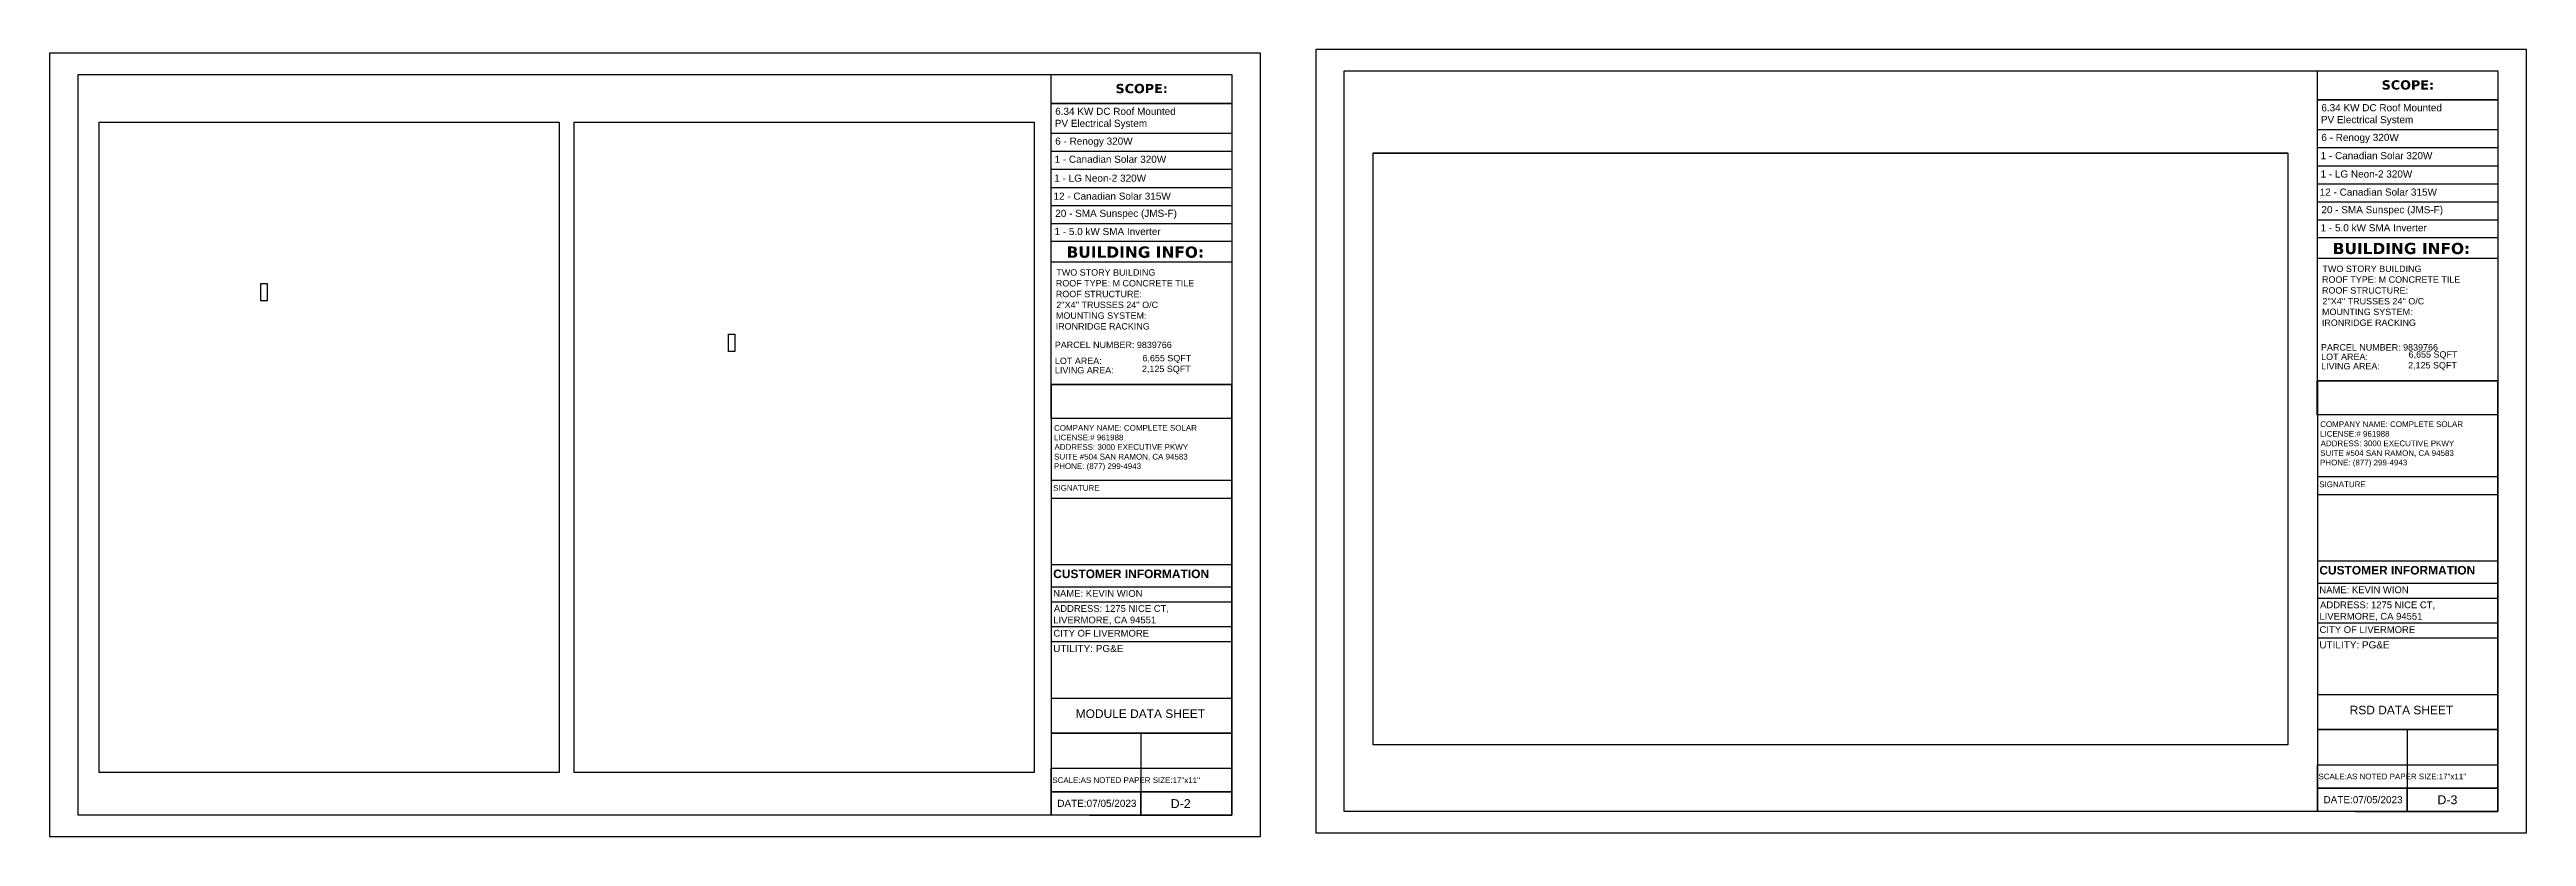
# Model space of a CAD drawing. Header units: inches. Extents: x 347 to 7477, y 1065 to 7514.
# Drawn here: x 385 to 3862, y 3579 to 4685 of the extents above; entities that cross this region are included whole.
import ezdxf

# ---------------------------------------------------------------- set-up
doc = ezdxf.new("R2010")
doc.units = ezdxf.units.IN
doc.header["$MEASUREMENT"] = 0
for name, color, linetype in [('PDF10_0', 7, 'Continuous'), ('PDF10_PDF_Geometry', 7, 'Continuous'), ('PDF10_Text', 7, 'Continuous'), ('PDF5_Text', 7, 'Continuous'), ('PDF9_0', 7, 'Continuous'), ('PDF9_PDF_Geometry', 7, 'Continuous'), ('PDF9_Text', 7, 'Continuous')]:
    doc.layers.add(name, color=color, linetype=linetype)
doc.styles.add('PDF Arial', font='arial.ttf')
doc.styles.add('PDF Arial Bold', font='arialbd.ttf')
doc.styles.add('PDF Verdana Bold', font='verdanab.ttf')
picture_1 = doc.add_image_def('image13.png', size_in_pixel=(45, 240))
picture_2 = doc.add_image_def('image14.png', size_in_pixel=(3353, 2372))
picture_3 = doc.add_image_def('image15.png', size_in_pixel=(3353, 2372))
picture_4 = doc.add_image_def('image16.png', size_in_pixel=(45, 240))
picture_5 = doc.add_image_def('image17.png', size_in_pixel=(3051, 4714))

msp = doc.modelspace()

# ---------------------------------------------------------------- linework, layer by layer
at = {"layer": 'PDF10_0', "lineweight": 25}
for points in [[(2162.3, 4684.5), (2162.3, 3584.6), (3862.2, 3584.6), (3862.2, 4684.5)], [(3822.2, 4614.1), (3568.7, 4614.1)], [(3822.2, 4614.1), (3822.2, 4420.1), (3568.7, 4420.1), (3568.7, 4614.1)], [(2243, 3708), (2243, 4539), (3527.2, 4539), (3527.2, 3708)], [(3568.7, 4171.7), (3568.7, 4219.3), (3822.2, 4219.3), (3822.2, 4171.7)]]:
    msp.add_lwpolyline(points, close=True, dxfattribs=at)
for points in [[(3568.7, 4219.3), (3568.7, 4654.6)], [(3568.7, 4572.1), (3822.2, 4572.1)], [(3568.7, 4546.8), (3822.2, 4546.8)], [(3568.7, 4521.4), (3822.2, 4521.4)], [(3568.7, 4496.1), (3822.2, 4496.1)], [(3568.7, 4470.7), (3822.2, 4470.7)], [(3568.7, 4445.4), (3822.2, 4445.4)], [(3568.7, 4391.7), (3822.2, 4391.7)], [(3568.8, 4084.8), (3822.3, 4084.8)], [(3568.8, 4059.8), (3822.3, 4059.8)]]:
    msp.add_lwpolyline(points, dxfattribs=at)
at = {"layer": 'PDF10_PDF_Geometry', "lineweight": 25}
for points in [[(3822.2, 4654.6), (3822.2, 3614.6), (2202.3, 3614.6), (2202.3, 4654.6), (3822.2, 4654.6), (3822.2, 3614.6), (3568.7, 3614.6), (3568.7, 3647.4), (3822.2, 3647.4), (3568.7, 3647.4), (3568.7, 3680.3), (3822.2, 3680.3)], [(3822.2, 4136.7), (3822.2, 3680.3), (3822.2, 3647.4), (3822.2, 3614.6), (3822.2, 4219.3), (3568.7, 4219.3), (3568.7, 3614.6)], [(3568.7, 3966.7), (3822.2, 3966.7)], [(3568.7, 3935.4), (3822.2, 3935.4)], [(3568.7, 3914.3), (3822.2, 3914.3)], [(3568.7, 3879.4), (3822.3, 3879.4)], [(3568.7, 3858.3), (3822.3, 3858.3)], [(3568.7, 3778.7), (3822.3, 3778.7)], [(3572.3, 3729.6), (3822.2, 3729.6), (3568.7, 3729.6), (3822.2, 3729.6), (3694.6, 3729.6), (3694.6, 3680.3), (3822.2, 3680.3), (3822.2, 3729.6)], [(3694.6, 3680.3), (3694.6, 3647.4), (3694.6, 3614.6)]]:
    msp.add_lwpolyline(points, dxfattribs=at)
msp.add_lwpolyline([(3822.2, 3647.4), (3822.2, 3614.6), (3694.6, 3614.6), (3694.6, 3647.4)], close=True, dxfattribs=at)
at = {"layer": 'PDF10_PDF_Geometry', "color": 251, "lineweight": 25, "true_color": 0x525252}
msp.add_lwpolyline([(3622.3, 3614.6), (3822.2, 3614.6)], dxfattribs=at)
at = {"layer": 'PDF9_0', "lineweight": 25}
for points in [[(384.7, 4679.4), (384.7, 3579.5), (2084.6, 3579.5), (2084.6, 4679.4)], [(2044.6, 4608.9), (1791.1, 4608.9)], [(2044.6, 4608.9), (2044.6, 4414.9), (1791.1, 4414.9), (1791.1, 4608.9)], [(1100.3, 3669.2), (454.4, 3669.2), (454.4, 4582.6), (1100.3, 4582.6)], [(1767.2, 3669.2), (1121.2, 3669.2), (1121.2, 4582.6), (1767.2, 4582.6)], [(1791.1, 4166.5), (1791.1, 4214.1), (2044.6, 4214.1), (2044.6, 4166.5)]]:
    msp.add_lwpolyline(points, close=True, dxfattribs=at)
for points in [[(1791.1, 4214.1), (1791.1, 4649.4)], [(1791.1, 4567), (2044.6, 4567)], [(1791.1, 4541.6), (2044.6, 4541.6)], [(1791.1, 4516.3), (2044.6, 4516.3)], [(1791.1, 4490.9), (2044.6, 4490.9)], [(1791.1, 4465.6), (2044.6, 4465.6)], [(1791.1, 4440.3), (2044.6, 4440.3)], [(1791.1, 4386.6), (2044.6, 4386.6)], [(1791.2, 4079.6), (2044.7, 4079.6)], [(1791.2, 4054.6), (2044.7, 4054.6)]]:
    msp.add_lwpolyline(points, dxfattribs=at)
at = {"layer": 'PDF9_0', "color": 5, "lineweight": 25}
for points in [[(681.4, 4356.1), (690.3, 4356.1), (690.3, 4331.6), (681.4, 4331.6)], [(1337.7, 4284.7), (1346.6, 4284.7), (1346.6, 4260.3), (1337.7, 4260.3)]]:
    msp.add_lwpolyline(points, close=True, dxfattribs=at)
at = {"layer": 'PDF9_PDF_Geometry', "lineweight": 25}
for points in [[(2044.6, 4649.4), (2044.6, 3609.5), (424.7, 3609.5), (424.7, 4649.4), (2044.6, 4649.4), (2044.6, 3609.5), (1791.1, 3609.5), (1791.1, 3642.2), (2044.6, 3642.2), (1791.1, 3642.2), (1791.1, 3675.2), (2044.6, 3675.2)], [(2044.6, 4131.6), (2044.6, 3675.2), (2044.6, 3642.2), (2044.6, 3609.5), (2044.6, 4214.1), (1791.1, 4214.1), (1791.1, 3609.5)], [(1791.1, 3961.6), (2044.6, 3961.6)], [(1791.1, 3930.2), (2044.6, 3930.2)], [(1791.1, 3909.2), (2044.6, 3909.2)], [(1791.1, 3874.3), (2044.7, 3874.3)], [(1791.1, 3853.1), (2044.7, 3853.1)], [(1791.1, 3773.6), (2044.7, 3773.6)], [(1794.7, 3724.4), (2044.6, 3724.4), (1791.1, 3724.4), (2044.6, 3724.4), (1917, 3724.4), (1917, 3675.2), (2044.6, 3675.2), (2044.6, 3724.4)], [(1917, 3675.2), (1917, 3642.2), (1917, 3609.5)]]:
    msp.add_lwpolyline(points, dxfattribs=at)
msp.add_lwpolyline([(2044.6, 3642.2), (2044.6, 3609.5), (1917, 3609.5), (1917, 3642.2)], close=True, dxfattribs=at)
at = {"layer": 'PDF9_PDF_Geometry', "color": 251, "lineweight": 25, "true_color": 0x525252}
msp.add_lwpolyline([(1844.7, 3609.5), (2044.6, 3609.5)], dxfattribs=at)

# ---------------------------------------------------------------- texts
at = {"layer": 'PDF10_Text', "attachment_point": 7}
for s, insert, char_height, style in [('SCOPE:', (3658.9, 4628.1), 13, 'PDF Verdana Bold'), ('PV Electrical System', (3573.6, 4578.1), 10, 'PDF Arial'), ('6.34 KW DC Roof Mounted', (3574.2, 4597.7), 10, 'PDF Arial'), ('6 - Renogy 320W', (3574.2, 4553.1), 10, 'PDF Arial'), ('1 - Canadian Solar 320W', (3573.2, 4530.4), 10, 'PDF Arial'), ('20 - SMA Sunspec (JMS-F)', (3574.3, 4451.6), 10, 'PDF Arial'), ('1 - 5.0 kW SMA Inverter', (3573.2, 4429.1), 10, 'PDF Arial'), ('BUILDING INFO:', (3590.2, 4397), 15.749, 'PDF Verdana Bold'), ('TWO STORY BUILDING', (3575.8, 4372), 9, 'PDF Arial'), ('ROOF TYPE: M CONCRETE TILE', (3575.1, 4356.9), 9, 'PDF Arial'), ('ROOF STRUCTURE:', (3575.1, 4341.7), 9, 'PDF Arial'), ('MOUNTING SYSTEM:', (3575.2, 4311.5), 9, 'PDF Arial'), ("2''X4'' TRUSSES 24'' O/C", (3575.7, 4326.5), 9, 'PDF Arial'), ('IRONRIDGE RACKING', (3574.9, 4296.3), 9, 'PDF Arial'), ('2,125 SQFT', (3696, 4234.2), 9, 'PDF Arial'), ('6,655 SQFT', (3696.7, 4249.4), 9, 'PDF Arial'), ('COMPANY NAME: COMPLETE SOLAR', (3572.6, 4154.3), 8, 'PDF Arial'), ('LICENSE:# 961988', (3572.4, 4140.8), 8, 'PDF Arial'), ('ADDRESS: 3000 EXECUTIVE PKWY', (3573.2, 4127.4), 8, 'PDF Arial'), ('SUITE #504 SAN RAMON, CA 94583', (3572.7, 4112.4), 8, 'PDF Arial'), ('PHONE: (877) 299-4943', (3572.4, 4098.2), 8, 'PDF Arial'), ('SIGNATURE', (3571.3, 4069.9), 8, 'PDF Arial'), ('CUSTOMER INFORMATION', (3571.4, 3947.2), 12, 'PDF Arial Bold'), ('NAME: KEVIN WION', (3571.4, 3921), 9.5, 'PDF Arial'), ('ADDRESS: 1275 NICE CT,', (3572.4, 3898.2), 9.5, 'PDF Arial'), ('CITY OF LIVERMORE', (3571.7, 3865.1), 9.5, 'PDF Arial'), ('LIVERMORE, CA 94551', (3571.5, 3882.2), 9.5, 'PDF Arial'), ('UTILITY: PG&E', (3571.4, 3843.4), 10, 'PDF Arial'), ('RSD DATA SHEET', (3614, 3750.9), 12, 'PDF Arial'), ('SCALE:AS NOTED PAPER SIZE:17"x11"', (3570.1, 3659.6), 8, 'PDF Arial'), ('DATE:07/05/2023', (3577.2, 3626), 10, 'PDF Arial'), ('D-3', (3737.1, 3624.6), 12.5, 'PDF Arial')]:
    msp.add_mtext(s, dxfattribs=dict(at, insert=insert, char_height=char_height, style=style))
at = {"layer": 'PDF5_Text', "attachment_point": 7, "style": 'PDF Arial'}
for s, insert, char_height in [('1 - LG Neon-2 320W', (1795.3, 4498.8), 10), ('12 - Canadian Solar 315W', (3571.9, 4479.2), 10), ('1 - LG Neon-2 320W', (3573, 4504.6), 10), ('12 - Canadian Solar 315W', (1794.2, 4473.5), 10), ('PARCEL NUMBER: 9839766', (1796, 4265.2), 9), ('LOT AREA:', (1796.2, 4242.7), 9), ('PARCEL NUMBER: 9839766', (3573.7, 4261.7), 9), ('LOT AREA:', (3573.9, 4248.4), 9), ('LIVING AREA:', (3573.9, 4235.3), 9), ('LIVING AREA:', (1796.2, 4229.6), 9)]:
    msp.add_mtext(s, dxfattribs=dict(at, insert=insert, char_height=char_height))
at = {"layer": 'PDF9_Text', "attachment_point": 7}
for s, insert, char_height, style in [('SCOPE:', (1881.3, 4623), 13, 'PDF Verdana Bold'), ('6.34 KW DC Roof Mounted', (1796.6, 4592.6), 10, 'PDF Arial'), ('PV Electrical System', (1796, 4572.9), 10, 'PDF Arial'), ('6 - Renogy 320W', (1796.6, 4547.9), 10, 'PDF Arial'), ('1 - Canadian Solar 320W', (1795.6, 4525.3), 10, 'PDF Arial'), ('20 - SMA Sunspec (JMS-F)', (1796.7, 4446.5), 10, 'PDF Arial'), ('1 - 5.0 kW SMA Inverter', (1795.6, 4423.9), 10, 'PDF Arial'), ('BUILDING INFO:', (1812.6, 4391.9), 15.749, 'PDF Verdana Bold'), ('TWO STORY BUILDING', (1798.2, 4366.9), 9, 'PDF Arial'), ('ROOF TYPE: M CONCRETE TILE', (1797.5, 4351.7), 9, 'PDF Arial'), ('ROOF STRUCTURE:', (1797.5, 4336.6), 9, 'PDF Arial'), ('MOUNTING SYSTEM:', (1797.6, 4306.3), 9, 'PDF Arial'), ("2''X4'' TRUSSES 24'' O/C", (1798.1, 4321.4), 9, 'PDF Arial'), ('IRONRIDGE RACKING', (1797.3, 4291.2), 9, 'PDF Arial'), ('6,655 SQFT', (1919.1, 4244.2), 9, 'PDF Arial'), ('2,125 SQFT', (1918.4, 4229.1), 9, 'PDF Arial'), ('COMPANY NAME: COMPLETE SOLAR', (1795, 4149.1), 8, 'PDF Arial'), ('LICENSE:# 961988', (1794.8, 4135.7), 8, 'PDF Arial'), ('ADDRESS: 3000 EXECUTIVE PKWY', (1795.6, 4122.3), 8, 'PDF Arial'), ('SUITE #504 SAN RAMON, CA 94583', (1795.1, 4107.3), 8, 'PDF Arial'), ('PHONE: (877) 299-4943', (1794.8, 4093.1), 8, 'PDF Arial'), ('SIGNATURE', (1793.7, 4064.8), 8, 'PDF Arial'), ('CUSTOMER INFORMATION', (1793.8, 3942.1), 12, 'PDF Arial Bold'), ('NAME: KEVIN WION', (1793.8, 3915.9), 9.5, 'PDF Arial'), ('ADDRESS: 1275 NICE CT,', (1794.8, 3893.1), 9.5, 'PDF Arial'), ('CITY OF LIVERMORE', (1794.1, 3860), 9.5, 'PDF Arial'), ('LIVERMORE, CA 94551', (1793.8, 3877), 9.5, 'PDF Arial'), ('UTILITY: PG&E', (1793.8, 3838.3), 10, 'PDF Arial'), ('MODULE DATA SHEET', (1825.4, 3745.7), 12, 'PDF Arial'), ('SCALE:AS NOTED PAPER SIZE:17"x11"', (1792.5, 3654.5), 8, 'PDF Arial'), ('DATE:07/05/2023', (1799.6, 3620.9), 10, 'PDF Arial'), ('D-2', (1958.7, 3619.4), 12.5, 'PDF Arial')]:
    msp.add_mtext(s, dxfattribs=dict(at, insert=insert, char_height=char_height, style=style))

# ---------------------------------------------------------------- pictures from other files: only their frames are drawn
at = {"layer": 'PDF10_0', "color": 7, "lineweight": 0}
image = msp.add_image(picture_5, insert=(3527.2, 3708), size_in_units=(831.3, 1284.2), rotation=90, dxfattribs=at)
image.dxf.flags = 15
image = msp.add_image(picture_4, insert=(3822.2, 4171.7), size_in_units=(47.5, 254.3), rotation=90, dxfattribs=at)
image.dxf.flags = 15
at = {"layer": 'PDF9_0', "color": 7, "lineweight": 0}
image = msp.add_image(picture_3, insert=(1100.3, 3669.2), size_in_units=(913.3, 646.2), rotation=90, dxfattribs=at)
image.dxf.flags = 15
image = msp.add_image(picture_2, insert=(1767.2, 3669.2), size_in_units=(913.3, 646.2), rotation=90, dxfattribs=at)
image.dxf.flags = 15
image = msp.add_image(picture_1, insert=(2044.6, 4166.5), size_in_units=(47.5, 254.3), rotation=90, dxfattribs=at)
image.dxf.flags = 15

doc.saveas('drawing.dxf')
